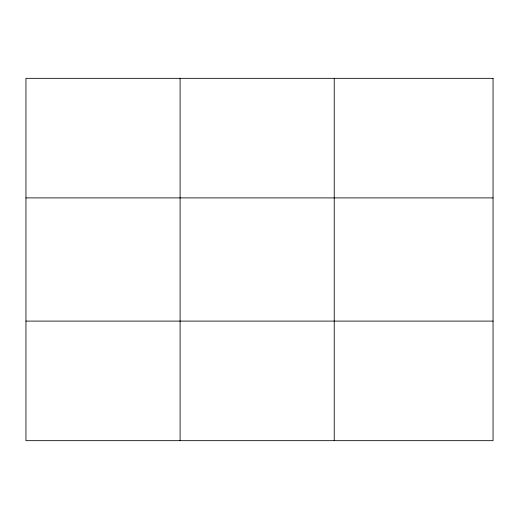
<?xml version="1.0" encoding="UTF-8"?>
<svg xmlns="http://www.w3.org/2000/svg" width="519" height="519" viewBox="0 0 519 519"><rect width="100%" height="100%" fill="white"/><g stroke="black" fill="none" stroke-linecap="round" stroke-linejoin="round"><path stroke-width="0.78" d="M180.093 440.67L180.093 78.33M334.236 440.67L334.236 78.33M25.95 197.901L493.05 197.901M25.95 321.099L493.05 321.099M493.05 78.33L493.05 440.67L25.95 440.67L25.95 78.33L493.05 78.33"/></g></svg>
